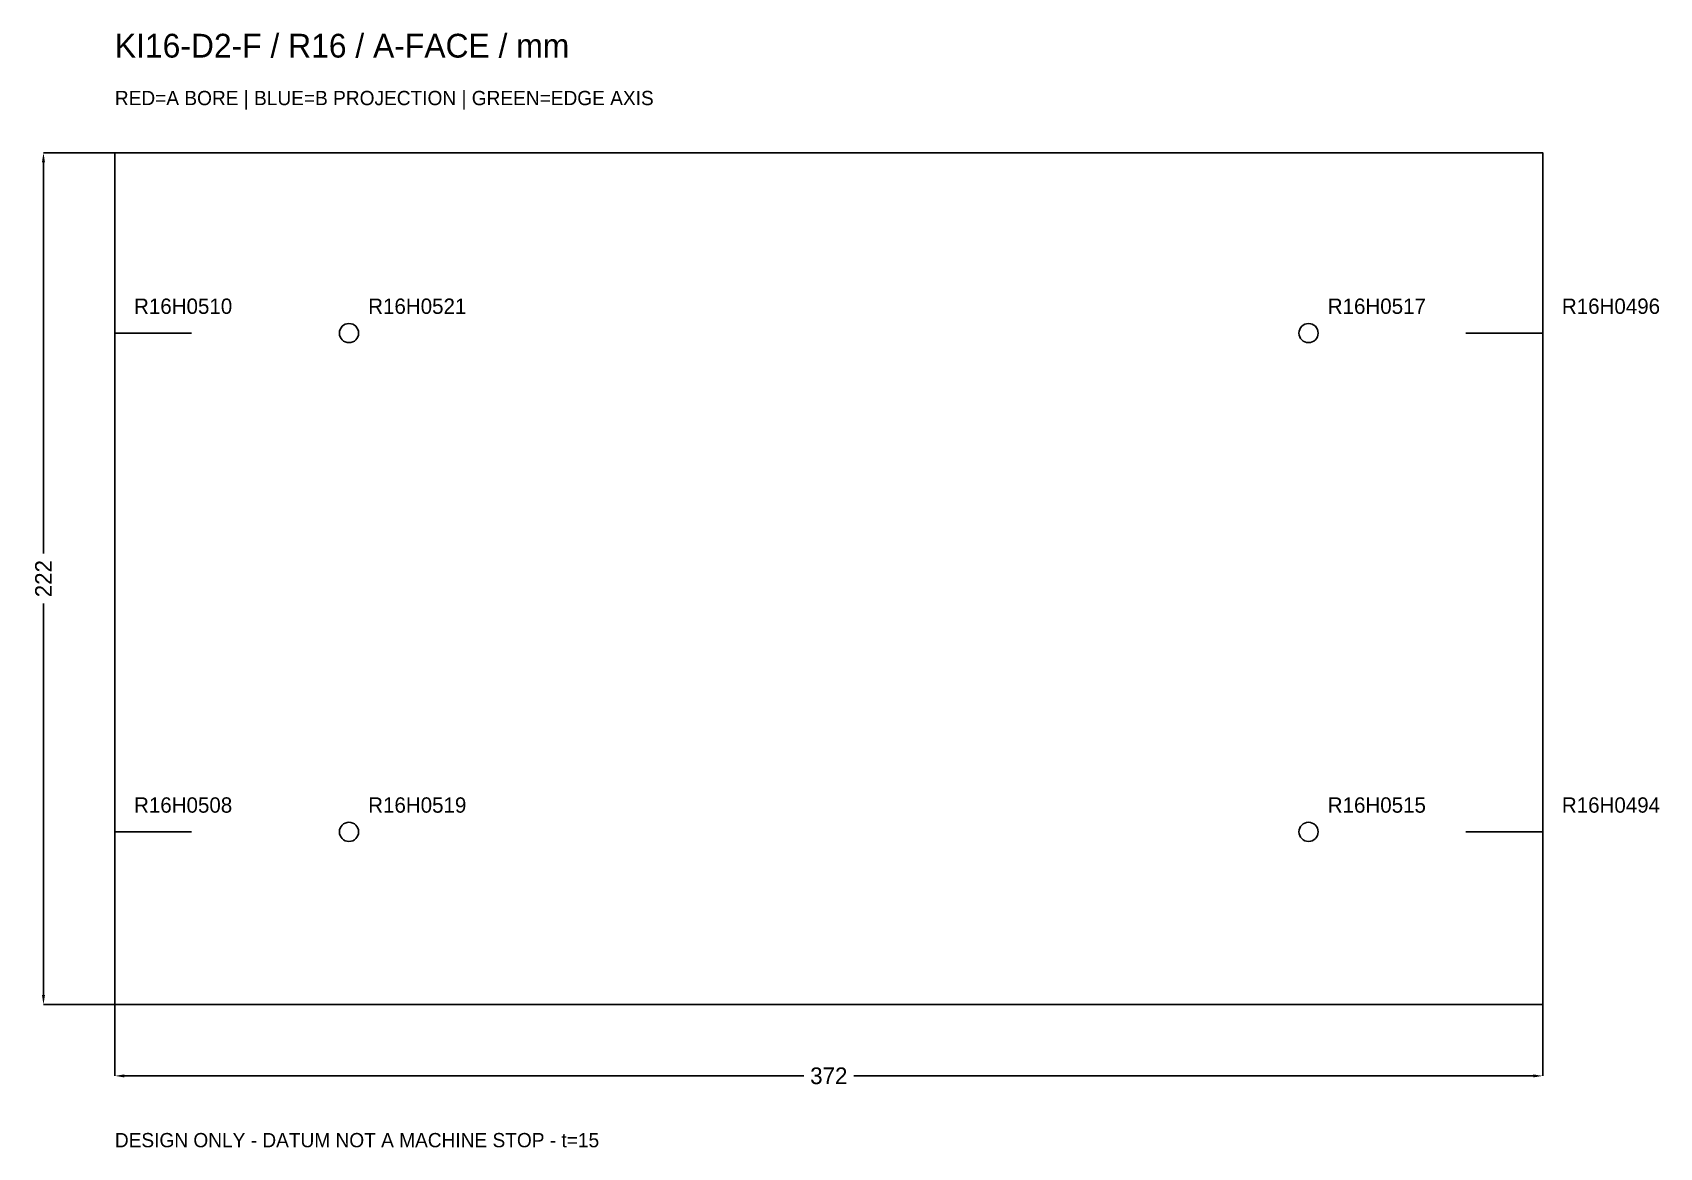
# Model space of a CAD drawing. Header units: millimetres. Extents: x -21 to 402, y -37 to 253.
import ezdxf

# ---------------------------------------------------------------- set-up
doc = ezdxf.new("R2010")
doc.units = ezdxf.units.MM
for name, color, linetype in [('BORE_A', 1, 'Continuous'), ('CONTOUR', 7, 'Continuous'), ('EDGE_BORE', 3, 'Continuous'), ('TEXT', 7, 'Continuous')]:
    doc.layers.add(name, color=color, linetype=linetype)
doc.dimstyles.get("Standard").update_dxf_attribs({"dimtxt": 2.5, "dimasz": 2.5, "dimexe": 1.25, "dimexo": 0.625, "dimtad": 1, "dimcen": 2.5, "dimazin": 3, "dimtfac": 1, "dimtmove": 0, "dimatfit": 3})

# ---------------------------------------------------------------- blocks, each defined once
blk = doc.blocks.new('_CLOSEDFILLED')
at = {"color": 0, "linetype": 'BYBLOCK'}
blk.add_solid([(-1, 0.16), (0, 0), (-1, -0.16)], dxfattribs=at)
blk = doc.blocks.new('*D1')
at = {"color": 2}
for p, q in [((0, 0), (0, -18.6)), ((372, 0), (372, -18.6)), ((2.48, -18.6), (179.49, -18.6)), ((192.51, -18.6), (369.52, -18.6))]:
    blk.add_line(p, q, dxfattribs=at)
at = {"layer": 'Defpoints'}
for p in [(0, 0), (372, 0), (0, -18.6)]:
    blk.add_point(p, dxfattribs=at)
at = {"color": 2, "xscale": 2.4800000000000004, "yscale": 2.4800000000000004, "rotation": 180}
blk.add_blockref('_CLOSEDFILLED', (0, -18.6), dxfattribs=at)
at = {"color": 2, "xscale": 2.4800000000000004, "yscale": 2.4800000000000004}
blk.add_blockref('_CLOSEDFILLED', (372, -18.6), dxfattribs=at)
at = {"color": 7, "insert": (186, -18.6), "char_height": 4.34, "attachment_point": 5}
blk.add_mtext('372', dxfattribs=at)
blk = doc.blocks.new('*D2')
at = {"color": 2}
for p, q in [((0, 222), (-18.6, 222)), ((-18.6, 117.51), (-18.6, 219.52)), ((-18.6, 2.48), (-18.6, 104.49)), ((0, 0), (-18.6, 0))]:
    blk.add_line(p, q, dxfattribs=at)
at = {"layer": 'Defpoints'}
for p in [(0, 222), (-18.6, 0), (0, 0)]:
    blk.add_point(p, dxfattribs=at)
at = {"color": 2, "xscale": 2.4800000000000004, "yscale": 2.4800000000000004}
for p, rotation in [((-18.6, 222), 90), ((-18.6, 0), 270)]:
    blk.add_blockref('_CLOSEDFILLED', p, dxfattribs=dict(at, rotation=rotation))
at = {"color": 7, "insert": (-18.6, 111), "char_height": 4.34, "attachment_point": 5, "rotation": 90}
blk.add_mtext('222', dxfattribs=at)

msp = doc.modelspace()

# ---------------------------------------------------------------- linework, layer by layer
at = {"layer": 'BORE_A'}
for centre in [(61, 175), (311, 175), (61, 45), (311, 45)]:
    msp.add_circle(centre, 2.5, dxfattribs=at)
at = {"layer": 'CONTOUR'}
msp.add_lwpolyline([(0, 0), (372, 0), (372, 222), (0, 222)], close=True, dxfattribs=at)
at = {"layer": 'EDGE_BORE'}
for p, q in [((0, 175), (20, 175)), ((372, 175), (352, 175)), ((0, 45), (20, 45)), ((372, 45), (352, 45))]:
    msp.add_line(p, q, dxfattribs=at)

# ---------------------------------------------------------------- texts
at = {"layer": 'TEXT'}
for s, height, p in [('KI16-D2-F / R16 / A-FACE / mm', 6.2, (0, 246.8)), ('RED=A BORE | BLUE=B PROJECTION | GREEN=EDGE AXIS', 3.72, (0, 234.4)), ('R16H0510', 4, (5, 180)), ('R16H0521', 4, (66, 180)), ('R16H0517', 4, (316, 180)), ('R16H0496', 4, (377, 180)), ('R16H0508', 4, (5, 50)), ('R16H0519', 4, (66, 50)), ('R16H0515', 4, (316, 50)), ('R16H0494', 4, (377, 50)), ('DESIGN ONLY - DATUM NOT A MACHINE STOP - t=15', 3.72, (0, -37.2))]:
    msp.add_text(s, height=height, dxfattribs=at).set_placement(p)

# ---------------------------------------------------------------- dimensions: what is measured, and where the dimension line sits
dim = msp.add_linear_dim(base=(-18.6, 0), p1=(0, 0), p2=(0, 222), angle=90, dimstyle='Standard', override={"dimtxt": 4.34, "dimasz": 2.48, "dimdec": 2, "dimclrd": 2, "dimclre": 2, "dimclrt": 7})
dim.commit()
dim.dimension.update_dxf_attribs({"geometry": '*D2', "text_midpoint": (-18.6, 111)})
dim = msp.add_linear_dim(base=(0, -18.6), p1=(0, 0), p2=(372, 0), dimstyle='Standard', override={"dimtxt": 4.34, "dimasz": 2.48, "dimdec": 2, "dimclrd": 2, "dimclre": 2, "dimclrt": 7})
dim.commit()
dim.dimension.update_dxf_attribs({"geometry": '*D1', "text_midpoint": (186, -18.6)})

doc.saveas('drawing.dxf')
